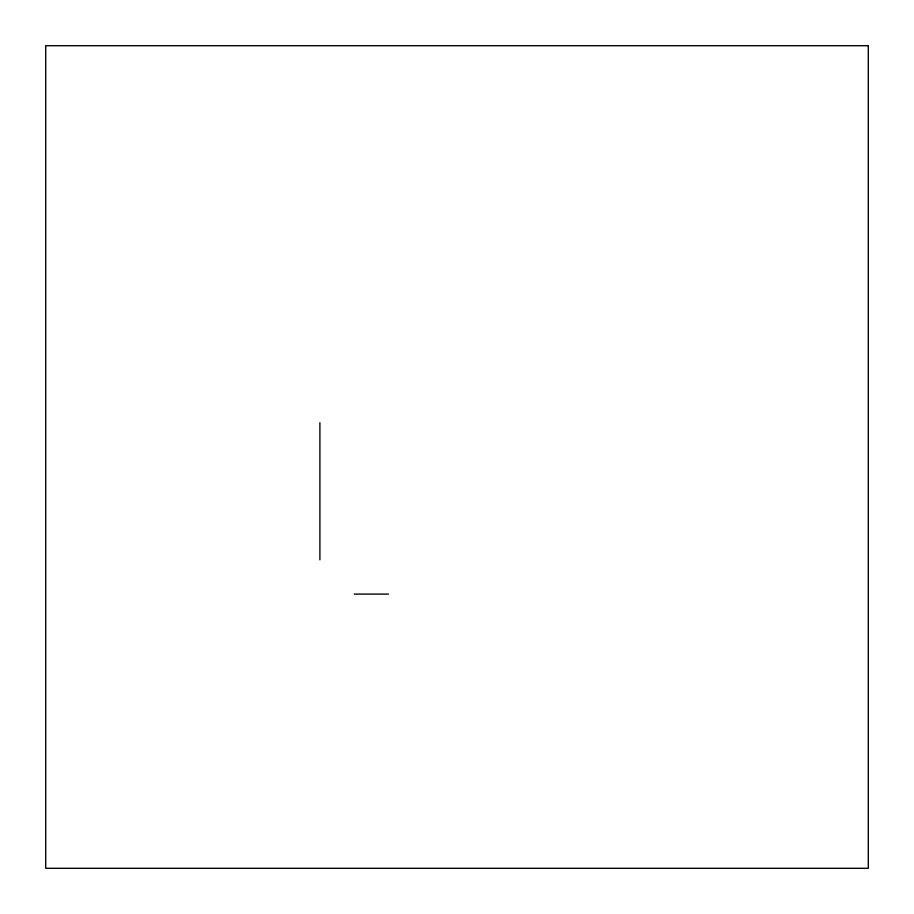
<?xml version="1.0" encoding="UTF-8"?>
<svg xmlns="http://www.w3.org/2000/svg" width="914" height="914" viewBox="0 0 914 914"><rect width="100%" height="100%" fill="white"/><g stroke="black" fill="none" stroke-linecap="round" stroke-linejoin="round"><path stroke-width="1.37" d="M354.175 594.1L388.45 594.1M319.9 422.725L319.9 559.825M868.3 45.7L45.7 45.7L45.7 868.3L868.3 868.3L868.3 45.7"/></g></svg>
